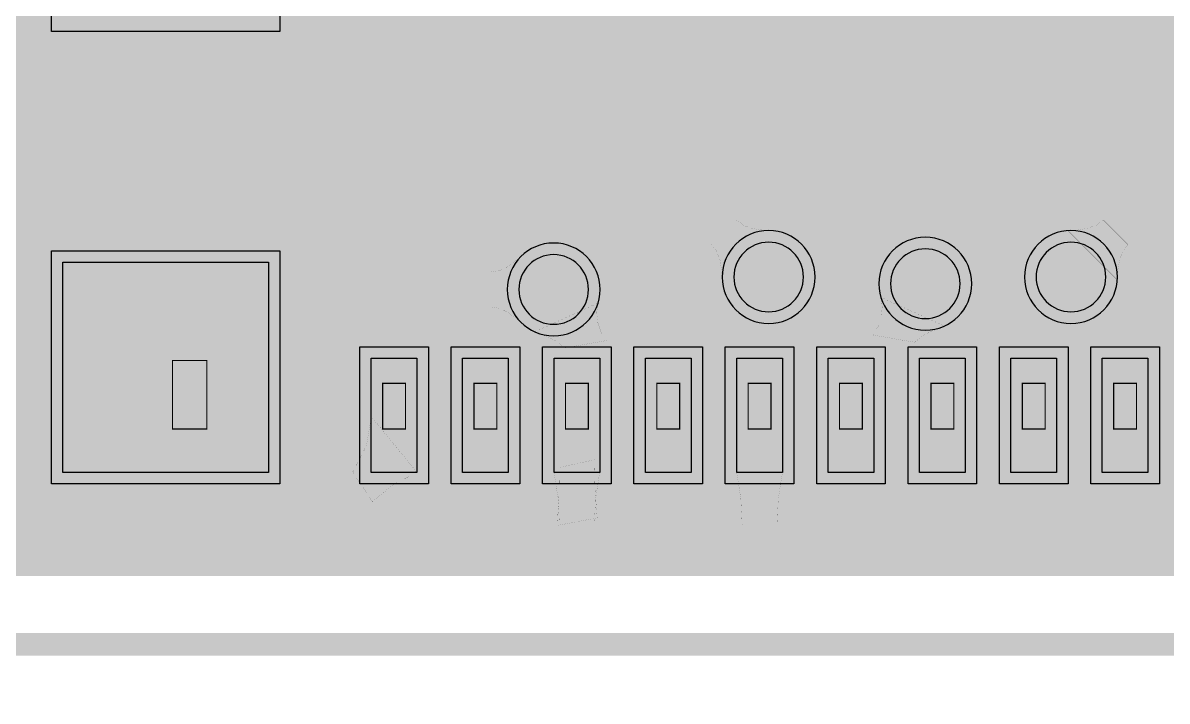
# Model space of a CAD drawing. Header units: millimetres. Extents: x -28.2 to 22.2, y -22.2 to 22.3.
# Drawn here: x 7.3 to 12.31, y -13.15 to -10.18 of the extents above; entities that cross this region are included whole.
import ezdxf

# ---------------------------------------------------------------- set-up
doc = ezdxf.new("R2010")
doc.units = ezdxf.units.MM
doc.header["$MEASUREMENT"] = 0
for name, color, linetype, true_color in [('Board-Outline-Layer', 7, 'Continuous', 0xff00ff), ('Bottom-Layer', 7, 'Continuous', 0x0000ff), ('Component-Shape-Layer', 7, 'Continuous', 0x00cccc), ('Document-Layer', 7, 'Continuous', 0xffffff), ('GND', 7, 'Continuous', 0x999966), ('Hole-Layer', 7, 'Continuous', 0x222222), ('Multi-Layer', 7, 'Continuous', 0xc0c0c0), ('Pin-Soldering-Layer', 7, 'Continuous', 0xcc9999), ('POWER', 7, 'Continuous', 0x008000), ('Top-Layer', 7, 'Continuous', 0xff0000), ('Top-Paste-Mask-Layer', 7, 'Continuous', 0x808080), ('Top-Silkscreen-Layer', 7, 'Continuous', 0xffcc00), ('Top-Solder-Mask-Layer', 7, 'Continuous', 0x800080)]:
    doc.layers.add(name, color=color, linetype=linetype, true_color=true_color)

msp = doc.modelspace()

# ---------------------------------------------------------------- hatches: boundary and pattern name
at = {"layer": 'Bottom-Layer', "transparency": 33554610}
for points in [[(11.5426, -11.7342), (10.9112, -11.7342), (11.0995, -11.4646), (11.1044, -11.1358), (10.9243, -10.8606), (10.6209, -10.7336), (9.3779, -9.4905), (9.2369, -9.3963), (9.0707, -9.3633), (7.4293, -9.3633), (7.5423, -9.2335), (7.6108, -9.0757), (7.6282, -8.9045), (7.5929, -8.7361), (7.7847, -8.5442), (8.9852, -8.5442), (8.9334, -8.8159), (9.0176, -9.0793), (9.2174, -9.2705), (9.4842, -9.3432), (9.7534, -9.2796), (9.9595, -9.0953), (10.2769, -9.0563), (10.5214, -8.8503), (10.6139, -8.5442), (10.6568, -8.5442), (10.742, -8.771), (10.9149, -8.9407), (11.1432, -9.0217), (11.2479, -9.255), (11.445, -9.4177), (11.6939, -9.4761), (11.9985, -9.386), (12.2055, -9.145), (12.2055, -10.3609), (11.8328, -10.7336), (11.5297, -10.8608), (11.3498, -11.1359), (11.3546, -11.4646)], [(5.2362, -11.1182), (5.5078, -11.0153), (5.6918, -10.7904), (5.7387, -10.5038), (5.6361, -10.232), (8.8908, -10.232), (10.0067, -11.3478), (10.0735, -11.5628), (10.2193, -11.7342), (4.6201, -11.7342)]]:
    msp.add_hatch(color=256, dxfattribs=at).paths.add_polyline_path(points)
at = {"layer": 'Bottom-Layer'}
for points in [[(10.3158, -11.1504), (10.4235, -11.0427), (10.4568, -11.0666), (10.4945, -11.0799), (10.5353, -11.0863), (10.578, -11.0894), (10.3625, -11.3049), (10.3594, -11.2622), (10.353, -11.2214), (10.3397, -11.1837)], [(12.0303, -11.0427), (12.138, -11.1504), (12.114, -11.1837), (12.1007, -11.2214), (12.0944, -11.2622), (12.0913, -11.3049), (11.8758, -11.0894), (11.9185, -11.0863), (11.9593, -11.0799), (11.997, -11.0666)], [(9.3475, -11.423), (9.3475, -11.2706), (9.388, -11.264), (9.424, -11.2468), (9.4574, -11.2224), (9.4898, -11.1944), (9.4898, -11.4992), (9.4574, -11.4712), (9.424, -11.4468), (9.388, -11.4295)], [(9.8551, -11.5705), (9.6719, -11.6028), (9.6414, -11.5775), (9.6112, -11.5609), (9.5413, -11.5323), (9.8186, -11.4058), (9.8129, -11.4472), (9.8176, -11.493), (9.832, -11.5363)], [(11.2044, -11.5777), (11.0204, -11.5461), (11.0435, -11.512), (11.0579, -11.4685), (11.0626, -11.4227), (11.0569, -11.3814), (11.3347, -11.5068), (11.265, -11.5357), (11.2348, -11.5523)]]:
    msp.add_hatch(color=256, dxfattribs=at).paths.add_polyline_path(points)
at = {"layer": 'GND', "transparency": 33554610}
for points in [[(-16.5734, 13.9168), (-0.626, 13.9168), (-0.626, 7.7393), (-0.5757, 7.5564), (-0.4391, 7.4248), (0.9802, 6.6519), (1.0631, 6.6193), (1.1515, 6.6083), (4.8313, 6.6083), (4.9653, 6.3263), (5.2292, 6.1595), (5.5414, 6.1595), (5.8053, 6.3263), (5.9393, 6.6083), (6.8503, 6.6083), (6.9873, 6.6355), (7.1035, 6.7132), (8.0772, 7.6868), (10.0739, 7.6868), (10.0939, 7.6874), (10.1139, 7.689), (10.3088, 7.4287), (10.6152, 7.3201), (10.9305, 7.3996), (11.1488, 7.6406), (11.1969, 7.9622), (11.0586, 8.2565), (11.1473, 8.4937), (11.1227, 8.7457), (10.9898, 8.9613), (10.7757, 9.0966), (10.7757, 10.2209), (11.0024, 10.227), (11.2081, 10.3222), (11.4777, 10.2522), (11.7478, 10.3204), (11.9518, 10.5099), (12.0396, 10.7742), (12.315, 10.6848), (12.5984, 10.7445), (12.8142, 10.9375), (12.9052, 11.2123), (12.8471, 11.496), (12.6554, 11.713), (12.381, 11.8055), (12.097, 11.749), (11.879, 11.5585), (11.7849, 11.2846), (11.5752, 11.3667), (11.3501, 11.3597), (11.1458, 11.2648), (10.9661, 11.3273), (10.7757, 11.3261), (10.7757, 13.9168), (16.5743, 13.9168), (17.7904, 12.3243), (18.8539, 10.6263), (19.7559, 8.8371), (20.4885, 6.9722), (21.0455, 5.0475), (21.4221, 3.0795), (21.6151, 1.0852), (21.6228, -0.9185), (21.4452, -2.9142), (21.1963, -2.8687), (20.9526, -2.9371), (20.7638, -3.1055), (20.6681, -3.3399), (20.6851, -3.5924), (20.8113, -3.8118), (21.021, -3.9534), (21.2716, -3.9886), (20.8472, -5.8125), (20.2667, -7.5929), (19.5344, -9.3165), (18.6559, -10.9703), (17.6377, -12.5419), (-17.6368, -12.5419), (-18.7366, -10.8303), (-19.6709, -9.0229), (-20.4312, -7.1358), (-21.011, -5.1856), (-21.4051, -3.1896), (-21.6101, -1.1654), (-21.624, 0.869), (-21.4468, 2.8958), (-21.0801, 4.8971), (-20.5271, 6.855), (-19.7927, 8.7524), (-18.8833, 10.5724), (-17.8071, 12.2989)], [(11.3286, -11.332), (11.4278, -11.6129), (11.6568, -11.8034), (11.951, -11.85), (12.2276, -11.7395), (12.4087, -11.503), (12.6216, -11.7114), (12.911, -11.7816), (13.1957, -11.6938), (13.3953, -11.4728), (13.4538, -11.1807), (13.3545, -10.8998), (13.1256, -10.7093), (12.8314, -10.6627), (12.5547, -10.7732), (12.3736, -11.0097), (12.1608, -10.8013), (11.8713, -10.7311), (11.5867, -10.8189), (11.387, -11.0399)], [(10.0039, -11.2922), (10.0791, -11.5728), (10.2846, -11.7783), (10.5653, -11.8535), (10.8459, -11.7783), (11.0514, -11.5728), (11.1266, -11.2922), (11.0514, -11.0115), (10.8459, -10.806), (10.5653, -10.7308), (10.2846, -10.806), (10.0791, -11.0115)]]:
    msp.add_hatch(color=256, dxfattribs=at).paths.add_polyline_path(points)
at = {"layer": 'Pin-Soldering-Layer'}
for points in [[(7.9556, -11.6577), (8.1056, -11.6577), (8.1056, -11.9577), (7.9556, -11.9577)], [(7.9556, -11.6577), (8.1056, -11.6577), (8.1056, -11.9577), (7.9556, -11.9577)], [(8.8756, -11.7577), (8.9756, -11.7577), (8.9756, -11.9577), (8.8756, -11.9577)], [(8.8756, -11.7577), (8.9756, -11.7577), (8.9756, -11.9577), (8.8756, -11.9577)], [(9.2756, -11.7577), (9.3756, -11.7577), (9.3756, -11.9577), (9.2756, -11.9577)], [(9.2756, -11.7577), (9.3756, -11.7577), (9.3756, -11.9577), (9.2756, -11.9577)], [(9.6757, -11.7577), (9.7757, -11.7577), (9.7757, -11.9577), (9.6757, -11.9577)], [(9.6757, -11.7577), (9.7757, -11.7577), (9.7757, -11.9577), (9.6757, -11.9577)], [(10.0757, -11.7577), (10.1757, -11.7577), (10.1757, -11.9577), (10.0757, -11.9577)], [(10.0757, -11.7577), (10.1757, -11.7577), (10.1757, -11.9577), (10.0757, -11.9577)], [(10.4755, -11.7577), (10.5755, -11.7577), (10.5755, -11.9577), (10.4755, -11.9577)], [(10.4755, -11.7577), (10.5755, -11.7577), (10.5755, -11.9577), (10.4755, -11.9577)], [(10.8756, -11.7577), (10.9756, -11.7577), (10.9756, -11.9577), (10.8756, -11.9577)], [(10.8756, -11.7577), (10.9756, -11.7577), (10.9756, -11.9577), (10.8756, -11.9577)], [(11.2756, -11.7577), (11.3756, -11.7577), (11.3756, -11.9577), (11.2756, -11.9577)], [(11.2756, -11.7577), (11.3756, -11.7577), (11.3756, -11.9577), (11.2756, -11.9577)], [(11.6757, -11.7577), (11.7757, -11.7577), (11.7757, -11.9577), (11.6757, -11.9577)], [(11.6757, -11.7577), (11.7757, -11.7577), (11.7757, -11.9577), (11.6757, -11.9577)], [(12.0757, -11.7577), (12.1757, -11.7577), (12.1757, -11.9577), (12.0757, -11.9577)], [(12.0757, -11.7577), (12.1757, -11.7577), (12.1757, -11.9577), (12.0757, -11.9577)]]:
    msp.add_hatch(color=256, dxfattribs=at).paths.add_polyline_path(points)
at = {"layer": 'POWER', "transparency": 33554610}
for points in [[(-16.5734, 13.9168), (-9.778, 13.9168), (-10.479, 13.2158), (-10.6392, 12.976), (-10.6955, 12.6931), (-10.6955, 12.0454), (-10.5965, 11.6759), (-10.3259, 11.4053), (-9.9564, 11.3063), (-9.5868, 11.4053), (-9.3163, 11.6759), (-9.2172, 12.0454), (-9.2172, 12.387), (-8.752, 12.8522), (-0.626, 12.8522), (-0.626, 8.3482), (-0.9013, 8.0729), (-7.3656, 8.0729), (-7.5026, 8.0456), (-7.6188, 7.968), (-8.203, 7.3838), (-8.2806, 7.2676), (-8.3079, 7.1305), (-8.3079, 4.0008), (-9.2072, 3.1015), (-9.3124, 2.9441), (-9.3493, 2.7584), (-9.3493, -1.2417), (-13.3744, -5.2669), (-13.4796, -5.4243), (-13.5165, -5.6099), (-13.5165, -7.2809), (-13.8013, -7.3453), (-14.0152, -7.544), (-14.1004, -7.8232), (-14.0339, -8.1075), (-13.8336, -8.3199), (-13.5537, -8.403), (-13.3454, -8.6627), (-13.0267, -8.7587), (-12.7096, -8.6574), (-12.5057, -8.3942), (-12.2965, -8.6244), (-11.9969, -8.7079), (-11.6988, -8.6191), (-11.4938, -8.3852), (-11.2661, -8.562), (-10.9807, -8.6024), (-10.7129, -8.4959), (-10.5332, -8.2704), (-10.4891, -7.9856), (-10.5922, -7.7164), (-10.8153, -7.5339), (-11.0995, -7.4861), (-11.37, -7.5857), (-11.5554, -7.8064), (-11.7902, -7.6267), (-12.0838, -7.5913), (-12.3546, -7.71), (-12.5276, -7.9498), (-12.5366, -7.9323), (-12.5462, -7.915), (-12.5462, -6.3453), (-12.3073, -6.3025), (-12.1088, -6.1628), (-11.9878, -5.9524), (-11.7791, -6.1428), (-11.5041, -6.2074), (-11.2324, -6.13), (-11.0329, -5.93), (-10.8304, -6.1391), (-10.5503, -6.2187), (-10.2681, -6.1473), (-10.0596, -5.9441), (-9.9809, -5.6638), (-10.0531, -5.3818), (-10.257, -5.1739), (-10.5375, -5.0961), (-10.8193, -5.1692), (-11.0265, -5.3737), (-11.2575, -5.1486), (-11.5742, -5.0878), (-11.8721, -5.2113), (-12.0529, -5.4783), (-12.0865, -5.4319), (-12.1247, -5.3893), (-8.5211, -1.7857), (-8.429, -1.6573), (-8.3832, -1.506), (-7.4428, -2.4463), (-7.2442, -2.579), (-7.01, -2.6256), (-6.5369, -2.6256), (-6.5815, -2.8559), (-6.5282, -3.0843), (-6.3863, -3.271), (-6.1804, -3.3833), (-5.9466, -3.4018), (-5.7257, -3.3231), (-5.494, -3.4605), (-5.2251, -3.4742), (-4.9807, -3.361), (-4.8171, -3.1471), (-4.7721, -2.8816), (-4.8558, -2.6256), (3.1755, -2.6256), (3.4097, -2.579), (3.6083, -2.4463), (4.194, -1.8607), (4.2206, -1.8607), (4.3561, -1.8341), (4.4714, -1.7582), (5.1383, -1.1041), (5.2177, -0.987), (5.2456, -0.8484), (5.2456, -0.809), (5.4117, -0.6429), (5.5444, -0.4443), (5.591, -0.2101), (5.591, 1.8114), (6.8149, 3.0353), (6.8698, 2.7563), (7.0543, 2.54), (7.3211, 2.4419), (7.1557, 2.188), (7.1463, 1.8851), (7.2958, 1.6214), (7.5606, 1.4739), (7.8634, 1.4856), (8.1161, 1.6529), (8.2449, 1.9273), (8.2123, 2.2286), (8.0279, 2.469), (7.7453, 2.5786), (7.9016, 2.8056), (7.9309, 3.0796), (7.8264, 3.3346), (8.0588, 3.4901), (8.1873, 3.7384), (8.1801, 4.018), (8.039, 4.2593), (9.4757, 5.6961), (9.6084, 5.8947), (9.655, 6.1289), (9.655, 8.2808), (9.6572, 8.3776), (9.6636, 8.4743), (10.6708, 9.4816), (10.7078, 9.5249), (10.7374, 9.5736), (12.5959, 9.5736), (12.873, 9.4974), (13.1515, 9.5684), (13.3583, 9.7678), (13.3583, 8.195), (13.0913, 8.2282), (12.8395, 8.1332), (12.6608, 7.932), (12.5963, 7.6708), (12.6608, 7.4095), (12.8395, 7.2083), (13.0913, 7.1134), (13.3583, 7.1465), (13.3583, 5.3565), (12.7941, 4.9222), (12.1364, 4.6491), (11.4305, 4.556), (10.5454, 4.556), (10.3597, 4.519), (10.2023, 4.4139), (10.148, 4.3595), (9.9038, 4.2229), (9.7559, 3.9854), (9.7411, 3.706), (9.8629, 3.4542), (10.0911, 3.2924), (10.3691, 3.2609), (10.6278, 3.3675), (10.8029, 3.5857), (13.3583, 3.5857), (13.3583, 2.7699), (12.762, 2.1736), (12.6018, 1.9338), (12.5455, 1.6509), (12.5455, 0.0152), (8.3761, 0.0152), (8.1994, 0.1919), (7.1672, 1.2241), (6.9569, 1.5208), (6.6307, 1.6814), (6.2673, 1.667), (5.9548, 1.481), (5.9294, 1.4556), (5.7381, 1.124), (5.7382, 0.7412), (5.9298, 0.4098), (6.2615, 0.2188), (6.8858, -0.4055), (6.7995, -0.5144), (6.7051, -0.6163), (5.7965, -1.5249), (5.544, -1.6697), (5.3979, -1.9214), (5.3975, -2.2125), (5.5429, -2.4646), (5.795, -2.61), (6.0861, -2.6096), (6.3378, -2.4635), (6.4826, -2.211), (7.4463, -1.2473), (7.5183, -1.1785), (7.5934, -1.1132), (7.6185, -1.1382), (7.8377, -1.2847), (8.0962, -1.3361), (12.7614, -1.3361), (12.7614, -3.159), (12.7861, -3.4379), (12.9216, -3.6828), (12.9216, -4.9506), (12.0614, -5.8109), (11.9511, -5.5451), (11.7236, -5.369), (11.4388, -5.3286), (11.3989, -5.3315), (11.3634, -5.333), (11.5986, -5.1407), (11.6993, -4.854), (11.6358, -4.5569), (11.4267, -4.3364), (11.1334, -4.2571), (10.8418, -4.3422), (10.6372, -4.5669), (10.5797, -4.8652), (10.686, -5.1499), (10.9251, -5.3374), (7.5355, -5.3374), (7.4594, -5.0578), (7.2541, -4.8534), (6.9741, -4.7786), (6.6942, -4.8534), (6.4888, -5.0578), (6.4128, -5.3374), (2.516, -5.3374), (2.4399, -5.0578), (2.2346, -4.8534), (1.9547, -4.7786), (1.6747, -4.8534), (1.4694, -5.0578), (1.3933, -5.3374), (0.811, -5.3374), (0.7274, -5.0451), (0.5037, -4.8393), (0.2055, -4.7803), (-0.0798, -4.8854), (-0.3364, -4.7833), (-0.6106, -4.816), (-0.8361, -4.9755), (-1.1197, -4.9286), (-1.3894, -5.0283), (-1.5743, -5.2484), (-1.626, -5.5312), (-1.5309, -5.8025), (-1.314, -5.9912), (-2.3846, -7.0618), (-2.5035, -7.2398), (-2.5453, -7.4497), (-2.5453, -8.1353), (-2.5511, -8.2802), (-2.5541, -8.32), (-2.5034, -8.6278), (-2.2963, -8.861), (-1.9967, -8.9477), (-1.697, -8.861), (-1.4899, -8.6278), (-1.4392, -8.32), (-1.4422, -8.2802), (-1.448, -8.1353), (-1.448, -7.8926), (-1.3315, -8.0918), (-1.1447, -8.2273), (-0.9191, -8.2761), (-0.7297, -8.5047), (-0.4502, -8.6047), (-0.1587, -8.5482), (0.0631, -8.3509), (0.1533, -8.0681), (0.0867, -7.7788), (-0.1182, -7.564), (-0.404, -7.4837), (-0.6149, -7.2408), (-0.9246, -7.1535), (-0.2057, -6.4347), (5.7769, -6.4347), (5.5403, -6.5621), (5.39, -6.785), (5.3606, -7.0522), (5.4588, -7.3024), (5.662, -7.4783), (5.9237, -7.5395), (6.1004, -7.786), (6.3795, -7.9046), (6.6795, -7.8608), (6.913, -7.6673), (7.0118, -7.3806), (6.947, -7.0843), (6.7376, -6.865), (6.4447, -6.7866), (6.2945, -6.5627), (6.0572, -6.4347), (7.3329, -6.4347), (7.4089, -6.7142), (7.6143, -6.9187), (7.8942, -6.9935), (8.1741, -6.9187), (8.3795, -6.7142), (8.4555, -6.4347), (8.7304, -6.4347), (8.6025, -6.5995), (8.5437, -6.7997), (8.2563, -6.9626), (8.1103, -7.259), (8.1563, -7.5862), (8.3784, -7.8308), (8.6995, -7.9081), (9.0086, -7.7914), (9.0086, -8.4995), (8.9332, -8.8118), (9.0414, -9.1143), (9.2977, -9.3079), (9.6182, -9.3293), (9.6182, -10.0884), (7.6676, -12.039), (-11.8355, -12.039), (-13.4634, -10.4111), (-13.5799, -10.1212), (-13.8333, -9.9385), (-14.1451, -9.9194), (-14.4189, -10.0698), (-14.5694, -10.3436), (-14.5503, -10.6554), (-14.3675, -10.9088), (-14.0777, -11.0253), (-12.561, -12.5419), (-17.6368, -12.5419), (-18.7366, -10.8303), (-19.6709, -9.0229), (-20.4312, -7.1358), (-21.011, -5.1856), (-21.4051, -3.1896), (-21.6101, -1.1654), (-21.624, 0.869), (-21.4468, 2.8958), (-21.0801, 4.8971), (-20.5271, 6.855), (-19.7927, 8.7524), (-18.8833, 10.5724), (-17.8071, 12.2989)], [(14.6201, 11.9458), (12.6491, 13.9168), (16.5743, 13.9168), (17.7904, 12.3243), (18.8539, 10.6263), (19.7559, 8.8371), (20.4885, 6.9722), (21.0455, 5.0475), (21.4221, 3.0795), (21.6151, 1.0852), (21.6228, -0.9185), (21.4452, -2.9142), (21.1963, -2.8687), (20.9526, -2.9371), (20.7638, -3.1055), (20.6681, -3.3399), (20.6851, -3.5924), (20.8113, -3.8118), (21.021, -3.9534), (21.2716, -3.9886), (20.8472, -5.8125), (20.2667, -7.5929), (19.5344, -9.3165), (18.6559, -10.9703), (17.6377, -12.5419), (8.3931, -12.5419), (10.3597, -10.5754), (10.4538, -10.4345), (10.4869, -10.2683), (10.4869, -8.8973), (10.5393, -8.8213), (10.5786, -8.7377), (10.6785, -8.6378), (10.8548, -8.8973), (11.1429, -9.0217), (11.2798, -9.2938), (11.5387, -9.4542), (11.8434, -9.4559), (12.104, -9.2981), (12.2438, -9.0275), (12.2217, -8.7237), (12.0442, -8.4761), (11.7635, -8.3578), (11.6328, -8.0926), (11.3856, -7.9307), (13.292, -6.0242), (13.4319, -6.2948), (13.6926, -6.4525), (13.9972, -6.4508), (14.2561, -6.2903), (14.393, -6.0181), (14.3676, -5.7146), (14.1874, -5.469), (13.9054, -5.3537), (13.9333, -5.2597), (13.9427, -5.1621), (13.9427, -3.6835), (14.0688, -3.475), (14.1127, -3.2354), (14.1127, -0.9602), (14.1749, -0.7051), (14.1439, -0.4444), (14.0238, -0.2109), (14.0238, 1.3448), (14.6201, 1.9411), (14.7804, 2.1809), (14.8366, 2.4638), (14.8366, 10.2913), (15.5691, 10.2913), (15.9386, 10.3903), (16.2092, 10.6609), (16.3082, 11.0304), (16.2092, 11.4), (15.9386, 11.6705), (15.5691, 11.7696), (14.7504, 11.7696), (14.6918, 11.8625)], [(11.3286, -11.332), (11.4278, -11.6129), (11.6568, -11.8034), (11.951, -11.85), (12.2276, -11.7395), (12.4087, -11.503), (12.6216, -11.7114), (12.911, -11.7816), (13.1957, -11.6938), (13.3953, -11.4728), (13.4538, -11.1807), (13.3545, -10.8998), (13.1256, -10.7093), (12.8314, -10.6627), (12.5547, -10.7732), (12.3736, -11.0097), (12.1608, -10.8013), (11.8713, -10.7311), (11.5867, -10.8189), (11.387, -11.0399)], [(10.0039, -11.2922), (10.0791, -11.5728), (10.2846, -11.7783), (10.5653, -11.8535), (10.8459, -11.7783), (11.0514, -11.5728), (11.1266, -11.2922), (11.0514, -11.0115), (10.8459, -10.806), (10.5653, -10.7308), (10.2846, -10.806), (10.0791, -11.0115)]]:
    msp.add_hatch(color=256, dxfattribs=at).paths.add_polyline_path(points)
at = {"layer": 'Top-Layer', "transparency": 33554610}
msp.add_hatch(color=256, dxfattribs=at).paths.add_polyline_path([(17.9358, -7.2525), (20.391, -7.2525), (19.6372, -9.0978), (18.7168, -10.866), (17.6377, -12.5419), (9.0702, -12.5419), (9.0833, -12.5288), (9.1058, -12.5093), (9.1308, -12.4931), (9.1778, -12.5027), (9.2256, -12.5059), (9.4256, -12.5059), (9.4762, -12.5023), (9.5257, -12.4916), (9.5752, -12.5023), (9.6257, -12.5059), (9.8257, -12.5059), (9.8762, -12.5023), (9.9257, -12.4916), (9.9752, -12.5023), (10.0257, -12.5059), (10.2257, -12.5059), (10.2762, -12.5023), (10.3256, -12.4917), (10.3751, -12.5023), (10.4255, -12.5059), (10.6255, -12.5059), (10.676, -12.5023), (10.7256, -12.4916), (10.7751, -12.5023), (10.8256, -12.5059), (11.0256, -12.5059), (11.0761, -12.5023), (11.1256, -12.4916), (11.1751, -12.5023), (11.2256, -12.5059), (11.4256, -12.5059), (11.4762, -12.5023), (11.5257, -12.4916), (11.5752, -12.5023), (11.6257, -12.5059), (11.8257, -12.5059), (11.8762, -12.5023), (11.9257, -12.4916), (11.9752, -12.5023), (12.0257, -12.5059), (12.2257, -12.5059), (12.2762, -12.5023), (12.3256, -12.4917), (12.3751, -12.5023), (12.4255, -12.5059), (12.6255, -12.5059), (12.676, -12.5023), (12.7256, -12.4916), (12.7751, -12.5023), (12.8256, -12.5059), (13.0256, -12.5059), (13.0761, -12.5023), (13.1256, -12.4916), (13.1751, -12.5023), (13.2256, -12.5059), (13.4256, -12.5059), (13.545, -12.4854), (13.6507, -12.4264), (13.7563, -12.4854), (13.8756, -12.5058), (14.7756, -12.5058), (14.9547, -12.4579), (15.0858, -12.3268), (15.1338, -12.1477), (15.1338, -11.2277), (15.0858, -11.0486), (14.9547, -10.9175), (14.7756, -10.8696), (13.8756, -10.8696), (13.8042, -10.8768), (13.7356, -10.8981), (13.6934, -10.8105), (13.6328, -10.7346), (13.004, -10.1058), (13.0256, -10.1058), (13.0761, -10.1023), (13.1256, -10.0916), (13.1751, -10.1023), (13.2256, -10.1058), (13.4256, -10.1058), (13.472, -10.1028), (13.5175, -10.0939), (13.5175, -10.1678), (13.5655, -10.3468), (13.6966, -10.4779), (13.8756, -10.5259), (14.7756, -10.5259), (14.9547, -10.4779), (15.0858, -10.3468), (15.1338, -10.1678), (15.1338, -9.2478), (15.0858, -9.0687), (14.9547, -8.9376), (14.7756, -8.8896), (14.2541, -8.8896), (14.3272, -8.7513), (14.3524, -8.5969), (14.3524, -6.1448), (14.4007, -5.8587), (14.2998, -5.5868), (14.0766, -5.4015), (13.7907, -5.3524), (13.5185, -5.4526), (13.3326, -5.6752), (13.2827, -5.961), (13.3821, -6.2335), (13.3821, -7.8634), (13.1203, -7.9154), (12.9121, -8.0825), (12.8046, -8.3268), (12.6005, -8.531), (12.5695, -8.5652), (12.5422, -8.6023), (12.499, -8.5036), (12.4329, -8.4186), (10.0143, -6), (10.7616, -5.2527), (10.7835, -5.2527), (11.0708, -5.3756), (11.3794, -5.3257), (11.6134, -5.1186), (11.7004, -4.8184), (11.6134, -4.5182), (11.3794, -4.3111), (11.0708, -4.2612), (10.7835, -4.3841), (10.5816, -4.3841), (10.4154, -4.4171), (10.2745, -4.5113), (9.2198, -5.566), (7.7153, -5.566), (7.5541, -5.597), (7.4158, -5.6857), (7.5025, -5.5285), (7.535, -5.352), (7.7218, -5.2231), (7.7936, -5.0079), (7.7936, -3.7503), (7.892, -3.7993), (8.0005, -3.8161), (9.5005, -3.8161), (9.6796, -3.7682), (9.8107, -3.6371), (9.8587, -3.458), (9.8587, -3.1185), (10.0112, -3.1109), (10.1561, -3.0623), (10.368, -3.2249), (10.6311, -3.2711), (10.8857, -3.1905), (11.0743, -3.0013), (11.2881, -3.1761), (11.5593, -3.2279), (11.8224, -3.144), (12.0137, -2.9448), (12.0869, -2.6786), (12.0242, -2.4096), (11.8409, -2.2031), (11.5813, -2.109), (11.56, -2.0877), (11.56, 0.4853), (12.9586, 1.8839), (18.7782, 1.8839), (18.9444, 1.9169), (19.0853, 2.0111), (19.7168, 2.6425), (19.7424, 2.6441), (19.8145, 2.641), (19.8993, 2.6328), (20.2962, 2.6264), (20.6703, 2.7587), (20.9749, 3.0132), (20.9861, 2.9343), (20.9969, 2.8554), (21.065, 2.3006), (21.1183, 1.7441), (21.1853, 0.4566), (21.1739, -0.8325), (21.1068, -1.8781), (20.9882, -2.9192), (20.7837, -3.079), (20.673, -3.3138), (20.6797, -3.5732), (20.8024, -3.8019), (21.0148, -3.951), (21.2716, -3.9886), (21.0568, -5.0001), (20.794, -6.0001), (20.794, -4.5443), (20.746, -4.3652), (20.6149, -4.2341), (20.4358, -4.1862), (17.9358, -4.1862), (17.7568, -4.2341), (17.6257, -4.3652), (17.5777, -4.5443), (17.5777, -6.8943), (17.6257, -7.0734), (17.7568, -7.2045)])
at = {"layer": 'Top-Layer'}
for points in [[(7.4756, -12.1477), (7.4756, -11.2277), (8.3756, -11.2277), (8.3756, -12.1477)], [(8.8256, -12.1478), (8.8256, -11.6478), (9.0256, -11.6478), (9.0256, -12.1478)], [(9.2256, -12.1478), (9.2256, -11.6478), (9.4256, -11.6478), (9.4256, -12.1478)], [(9.6257, -12.1478), (9.6257, -11.6478), (9.8257, -11.6478), (9.8257, -12.1478)], [(10.0257, -12.1478), (10.0257, -11.6478), (10.2257, -11.6478), (10.2257, -12.1478)], [(10.4255, -12.1478), (10.4255, -11.6478), (10.6255, -11.6478), (10.6255, -12.1478)], [(10.8256, -12.1478), (10.8256, -11.6478), (11.0256, -11.6478), (11.0256, -12.1478)], [(11.2256, -12.1478), (11.2256, -11.6478), (11.4256, -11.6478), (11.4256, -12.1478)], [(11.6257, -12.1478), (11.6257, -11.6478), (11.8257, -11.6478), (11.8257, -12.1478)], [(12.0257, -12.1478), (12.0257, -11.6478), (12.2257, -11.6478), (12.2257, -12.1478)], [(8.8301, -12.2756), (8.7448, -12.1454), (8.8048, -12.0307), (8.8256, -11.9029), (9.0256, -12.1478), (8.9212, -12.2015)], [(9.6495, -12.1259), (9.8019, -12.0924), (9.8051, -12.2195), (9.8146, -12.3464), (9.6397, -12.3799), (9.647, -12.253)], [(9.8019, -12.3764), (9.6495, -12.3764), (9.6435, -12.2614), (9.6257, -12.1478), (9.8257, -12.1478), (9.8079, -12.2614)], [(10.6017, -12.3764), (10.4493, -12.3764), (10.4434, -12.2614), (10.4255, -12.1478), (10.6255, -12.1478), (10.6077, -12.2614)]]:
    msp.add_hatch(color=256, dxfattribs=at).paths.add_polyline_path(points)
at = {"layer": 'Top-Paste-Mask-Layer'}
for points in [[(7.4756, -12.1477), (7.4756, -11.2277), (8.3756, -11.2277), (8.3756, -12.1477)], [(8.8256, -12.1478), (8.8256, -11.6478), (9.0256, -11.6478), (9.0256, -12.1478)], [(9.2256, -12.1478), (9.2256, -11.6478), (9.4256, -11.6478), (9.4256, -12.1478)], [(9.6257, -12.1478), (9.6257, -11.6478), (9.8257, -11.6478), (9.8257, -12.1478)], [(10.0257, -12.1478), (10.0257, -11.6478), (10.2257, -11.6478), (10.2257, -12.1478)], [(10.4255, -12.1478), (10.4255, -11.6478), (10.6255, -11.6478), (10.6255, -12.1478)], [(10.8256, -12.1478), (10.8256, -11.6478), (11.0256, -11.6478), (11.0256, -12.1478)], [(11.2256, -12.1478), (11.2256, -11.6478), (11.4256, -11.6478), (11.4256, -12.1478)], [(11.6257, -12.1478), (11.6257, -11.6478), (11.8257, -11.6478), (11.8257, -12.1478)], [(12.0257, -12.1478), (12.0257, -11.6478), (12.2257, -11.6478), (12.2257, -12.1478)]]:
    msp.add_hatch(color=256, dxfattribs=at).paths.add_polyline_path(points)
at = {"layer": 'Top-Solder-Mask-Layer'}
for points in [[(7.4256, -10.2178), (7.4256, -9.1978), (8.4256, -9.1978), (8.4256, -10.2178)], [(7.4256, -12.1977), (7.4256, -11.1777), (8.4256, -11.1777), (8.4256, -12.1977)], [(8.7756, -12.1978), (8.7756, -11.5977), (9.0756, -11.5977), (9.0756, -12.1978)], [(9.1756, -12.1978), (9.1756, -11.5977), (9.4756, -11.5977), (9.4756, -12.1978)], [(9.5757, -12.1978), (9.5757, -11.5977), (9.8757, -11.5977), (9.8757, -12.1978)], [(9.9757, -12.1978), (9.9757, -11.5977), (10.2757, -11.5977), (10.2757, -12.1978)], [(10.3755, -12.1978), (10.3755, -11.5977), (10.6755, -11.5977), (10.6755, -12.1978)], [(10.7756, -12.1978), (10.7756, -11.5977), (11.0756, -11.5977), (11.0756, -12.1978)], [(11.1756, -12.1978), (11.1756, -11.5977), (11.4756, -11.5977), (11.4756, -12.1978)], [(11.5757, -12.1978), (11.5757, -11.5977), (11.8757, -11.5977), (11.8757, -12.1978)], [(11.9757, -12.1978), (11.9757, -11.5977), (12.2757, -11.5977), (12.2757, -12.1978)]]:
    msp.add_hatch(color=256, dxfattribs=at).paths.add_polyline_path(points)

# ---------------------------------------------------------------- linework, layer by layer
at = {"layer": 'Board-Outline-Layer', "const_width": 0.1}
msp.add_lwpolyline([(-17.8207, -12.9001), (17.8215, -12.9001)], dxfattribs=at)
at = {"layer": 'Bottom-Layer', "const_width": 0.00508}
msp.add_lwpolyline([(-22.1992, -0.0001, 1), (22.2001, -0.0001), (22.2001, -0.0001, 1), (-22.1992, -0.0001)], format="xyb", dxfattribs=at)
at = {"layer": 'Bottom-Layer'}
for points, const_width in [([(12.2055, -9.145), (12.2055, -10.3609), (11.8328, -10.7336), (11.5297, -10.8608), (11.3498, -11.1359), (11.3546, -11.4646), (11.5426, -11.7342), (10.9112, -11.7342), (11.0995, -11.4646), (11.1044, -11.1358), (10.9243, -10.8606), (10.6209, -10.7336), (9.3779, -9.4905)], 0.0508), ([(9.0707, -9.7976), (10.5653, -11.2922)], 0.1524), ([(11.8885, -11.2922), (12.6398, -10.5408)], 0.1524), ([(11.2511, -11.3216), (11.2511, -11.4232)], 0.1524), ([(6.755, -11.3468), (9.6242, -11.3468)], 0.1524), ([(9.6242, -11.4473), (9.6242, -11.3468)], 0.1524), ([(11.2511, -11.4232), (10.8955, -11.7788)], 0.1524), ([(9.9557, -11.7788), (9.6242, -11.4473)], 0.1524), ([(10.8955, -11.7788), (9.9557, -11.7788)], 0.1524), ([(-1.7958, -12.2194), (12.9187, -12.2194)], 0.254), ([(17.5746, -12.5242), (-11.0922, -12.5242)], 0.1524)]:
    msp.add_lwpolyline(points, dxfattribs=dict(at, const_width=const_width))
for points, const_width in [([(5.2362, -11.1182), (5.5078, -11.0153), (5.6918, -10.7904), (5.7387, -10.5038), (5.6361, -10.232), (8.8908, -10.232), (10.0067, -11.3478), (10.0735, -11.5628), (10.2193, -11.7342), (4.6201, -11.7342)], 0.0508), ([(10.3158, -11.1504), (10.4235, -11.0427), (10.4568, -11.0666), (10.4945, -11.0799), (10.5353, -11.0863), (10.578, -11.0894), (10.3625, -11.3049), (10.3594, -11.2622), (10.353, -11.2214), (10.3397, -11.1837)], 0.000254), ([(12.0303, -11.0427), (12.138, -11.1504), (12.114, -11.1837), (12.1007, -11.2214), (12.0944, -11.2622), (12.0913, -11.3049), (11.8758, -11.0894), (11.9185, -11.0863), (11.9593, -11.0799), (11.997, -11.0666)], 0.000254), ([(9.3475, -11.423), (9.3475, -11.2706), (9.388, -11.264), (9.424, -11.2468), (9.4574, -11.2224), (9.4898, -11.1944), (9.4898, -11.4992), (9.4574, -11.4712), (9.424, -11.4468), (9.388, -11.4295)], 0.000254), ([(9.8551, -11.5705), (9.6719, -11.6028), (9.6414, -11.5775), (9.6112, -11.5609), (9.5413, -11.5323), (9.8186, -11.4058), (9.8129, -11.4472), (9.8176, -11.493), (9.832, -11.5363)], 0.000254), ([(11.2044, -11.5777), (11.0204, -11.5461), (11.0435, -11.512), (11.0579, -11.4685), (11.0626, -11.4227), (11.0569, -11.3814), (11.3347, -11.5068), (11.265, -11.5357), (11.2348, -11.5523)], 0.000254)]:
    msp.add_lwpolyline(points, close=True, dxfattribs=dict(at, const_width=const_width))
at = {"layer": 'Component-Shape-Layer', "const_width": 0.0508}
msp.add_lwpolyline([(7.4756, -11.9577), (7.4756, -9.4377), (14.7756, -9.4377), (14.7756, -11.9577)], close=True, dxfattribs=at)
msp.add_lwpolyline([(7.4756, -11.9577), (7.4756, -9.4377), (14.7756, -9.4377), (14.7756, -11.9577)], close=True, dxfattribs=at)
at = {"layer": 'Document-Layer', "const_width": 0.1}
for points in [[(17.8215, -12.9001, 1.957), (-17.8345, -12.8809)], [(10.4019, -15.9001, 0.517), (11.5326, 15.1)]]:
    msp.add_lwpolyline(points, format="xyb", dxfattribs=at)
at = {"layer": 'GND', "const_width": 0.00508}
msp.add_lwpolyline([(-22.1992, -0.0001, 1), (22.2001, -0.0001), (22.2001, -0.0001, 1), (-22.1992, -0.0001)], format="xyb", dxfattribs=at)
at = {"layer": 'GND', "const_width": 0.0508}
msp.add_lwpolyline([(21.6228, -0.9185), (21.4452, -2.9142), (21.1963, -2.8687), (20.9526, -2.9371), (20.7638, -3.1055), (20.6681, -3.3399), (20.6851, -3.5924), (20.8113, -3.8118), (21.021, -3.9534), (21.2716, -3.9886), (20.8472, -5.8125), (20.2667, -7.5929), (19.5344, -9.3165), (18.6559, -10.9703), (17.6377, -12.5419), (-17.6368, -12.5419)], dxfattribs=at)
for points in [[(11.3286, -11.332), (11.4278, -11.6129), (11.6568, -11.8034), (11.951, -11.85), (12.2276, -11.7395), (12.4087, -11.503), (12.6216, -11.7114), (12.911, -11.7816), (13.1957, -11.6938), (13.3953, -11.4728), (13.4538, -11.1807), (13.3545, -10.8998), (13.1256, -10.7093), (12.8314, -10.6627), (12.5547, -10.7732), (12.3736, -11.0097), (12.1608, -10.8013), (11.8713, -10.7311), (11.5867, -10.8189), (11.387, -11.0399)], [(10.0039, -11.2922), (10.0791, -11.5728), (10.2846, -11.7783), (10.5653, -11.8535), (10.8459, -11.7783), (11.0514, -11.5728), (11.1266, -11.2922), (11.0514, -11.0115), (10.8459, -10.806), (10.5653, -10.7308), (10.2846, -10.806), (10.0791, -11.0115)]]:
    msp.add_lwpolyline(points, close=True, dxfattribs=at)
at = {"layer": 'Hole-Layer'}
for points in [[(10.4129, -11.2922, 1), (10.7177, -11.2922), (10.7177, -11.2922, 1), (10.4129, -11.2922)], [(11.0987, -11.3216, 1), (11.4035, -11.3216), (11.4035, -11.3216, 1), (11.0987, -11.3216)], [(11.7361, -11.2922, 1), (12.0409, -11.2922), (12.0409, -11.2922, 1), (11.7361, -11.2922)], [(9.4718, -11.3468, 1), (9.7766, -11.3468), (9.7766, -11.3468, 1), (9.4718, -11.3468)]]:
    msp.add_lwpolyline(points, format="xyb", dxfattribs=at)
at = {"layer": 'Multi-Layer'}
for points in [[(10.3621, -11.2922, 1), (10.7685, -11.2922), (10.7685, -11.2922, 1), (10.3621, -11.2922)], [(11.0479, -11.3216, 1), (11.4543, -11.3216), (11.4543, -11.3216, 1), (11.0479, -11.3216)], [(11.6853, -11.2922, 1), (12.0917, -11.2922), (12.0917, -11.2922, 1), (11.6853, -11.2922)], [(9.421, -11.3468, 1), (9.8274, -11.3468), (9.8274, -11.3468, 1), (9.421, -11.3468)]]:
    msp.add_lwpolyline(points, format="xyb", dxfattribs=at)
at = {"layer": 'Pin-Soldering-Layer', "const_width": 0.00508}
for points in [[(7.9556, -11.6577), (8.1056, -11.6577), (8.1056, -11.9577), (7.9556, -11.9577)], [(7.9556, -11.6577), (8.1056, -11.6577), (8.1056, -11.9577), (7.9556, -11.9577)], [(8.8756, -11.7577), (8.9756, -11.7577), (8.9756, -11.9577), (8.8756, -11.9577)], [(8.8756, -11.7577), (8.9756, -11.7577), (8.9756, -11.9577), (8.8756, -11.9577)], [(9.2756, -11.7577), (9.3756, -11.7577), (9.3756, -11.9577), (9.2756, -11.9577)], [(9.2756, -11.7577), (9.3756, -11.7577), (9.3756, -11.9577), (9.2756, -11.9577)], [(9.6757, -11.7577), (9.7757, -11.7577), (9.7757, -11.9577), (9.6757, -11.9577)], [(9.6757, -11.7577), (9.7757, -11.7577), (9.7757, -11.9577), (9.6757, -11.9577)], [(10.0757, -11.7577), (10.1757, -11.7577), (10.1757, -11.9577), (10.0757, -11.9577)], [(10.0757, -11.7577), (10.1757, -11.7577), (10.1757, -11.9577), (10.0757, -11.9577)], [(10.4755, -11.7577), (10.5755, -11.7577), (10.5755, -11.9577), (10.4755, -11.9577)], [(10.4755, -11.7577), (10.5755, -11.7577), (10.5755, -11.9577), (10.4755, -11.9577)], [(10.8756, -11.7577), (10.9756, -11.7577), (10.9756, -11.9577), (10.8756, -11.9577)], [(10.8756, -11.7577), (10.9756, -11.7577), (10.9756, -11.9577), (10.8756, -11.9577)], [(11.2756, -11.7577), (11.3756, -11.7577), (11.3756, -11.9577), (11.2756, -11.9577)], [(11.2756, -11.7577), (11.3756, -11.7577), (11.3756, -11.9577), (11.2756, -11.9577)], [(11.6757, -11.7577), (11.7757, -11.7577), (11.7757, -11.9577), (11.6757, -11.9577)], [(11.6757, -11.7577), (11.7757, -11.7577), (11.7757, -11.9577), (11.6757, -11.9577)], [(12.0757, -11.7577), (12.1757, -11.7577), (12.1757, -11.9577), (12.0757, -11.9577)], [(12.0757, -11.7577), (12.1757, -11.7577), (12.1757, -11.9577), (12.0757, -11.9577)]]:
    msp.add_lwpolyline(points, close=True, dxfattribs=at)
at = {"layer": 'POWER', "const_width": 0.00508}
msp.add_lwpolyline([(-22.1992, -0.0001, 1), (22.2001, -0.0001), (22.2001, -0.0001, 1), (-22.1992, -0.0001)], format="xyb", dxfattribs=at)
at = {"layer": 'POWER'}
for points, const_width in [([(17.6377, -12.5419), (8.3931, -12.5419), (10.3597, -10.5754), (10.4538, -10.4345), (10.4869, -10.2683), (10.4869, -8.8973), (10.5393, -8.8213), (10.5786, -8.7377), (10.6785, -8.6378), (10.8548, -8.8973), (11.1429, -9.0217), (11.2798, -9.2938), (11.5387, -9.4542), (11.8434, -9.4559), (12.104, -9.2981), (12.2438, -9.0275), (12.2217, -8.7237), (12.0442, -8.4761), (11.7635, -8.3578), (11.6328, -8.0926), (11.3856, -7.9307), (13.292, -6.0242)], 0.0508), ([(8.6025, -6.5995), (8.5437, -6.7997), (8.2563, -6.9626), (8.1103, -7.259), (8.1563, -7.5862), (8.3784, -7.8308), (8.6995, -7.9081), (9.0086, -7.7914), (9.0086, -8.4995), (8.9332, -8.8118), (9.0414, -9.1143), (9.2977, -9.3079), (9.6182, -9.3293), (9.6182, -10.0884), (7.6676, -12.039), (-11.8355, -12.039)], 0.0508), ([(10.0525, -8.5417), (10.0525, -10.2683)], 0.1524), ([(10.0525, -10.2683), (7.8475, -12.4734)], 0.1524), ([(7.8475, -12.4734), (-12.0154, -12.4734)], 0.1524)]:
    msp.add_lwpolyline(points, dxfattribs=dict(at, const_width=const_width))
at = {"layer": 'POWER', "const_width": 0.0508}
for points in [[(11.3286, -11.332), (11.4278, -11.6129), (11.6568, -11.8034), (11.951, -11.85), (12.2276, -11.7395), (12.4087, -11.503), (12.6216, -11.7114), (12.911, -11.7816), (13.1957, -11.6938), (13.3953, -11.4728), (13.4538, -11.1807), (13.3545, -10.8998), (13.1256, -10.7093), (12.8314, -10.6627), (12.5547, -10.7732), (12.3736, -11.0097), (12.1608, -10.8013), (11.8713, -10.7311), (11.5867, -10.8189), (11.387, -11.0399)], [(10.0039, -11.2922), (10.0791, -11.5728), (10.2846, -11.7783), (10.5653, -11.8535), (10.8459, -11.7783), (11.0514, -11.5728), (11.1266, -11.2922), (11.0514, -11.0115), (10.8459, -10.806), (10.5653, -10.7308), (10.2846, -10.806), (10.0791, -11.0115)]]:
    msp.add_lwpolyline(points, close=True, dxfattribs=at)
at = {"layer": 'Top-Layer', "const_width": 0.00508}
msp.add_lwpolyline([(-22.1992, -0.0001, 1), (22.2001, -0.0001), (22.2001, -0.0001, 1), (-22.1992, -0.0001)], format="xyb", dxfattribs=at)
at = {"layer": 'Top-Layer'}
for points, const_width in [([(7.2233, -10.3964), (12.6803, -10.3964)], 0.1524), ([(6.6827, -11.2962), (7.3285, -10.6504)], 0.1524), ([(7.3285, -10.6504), (9.9969, -10.6504)], 0.1524), ([(9.9969, -10.6504), (10.2069, -10.8604)], 0.1524), ([(10.2069, -10.8604), (12.1219, -10.8604)], 0.1524), ([(12.1219, -10.8604), (12.4195, -11.158)], 0.1524), ([(6.7879, -11.5502), (7.4337, -10.9044)], 0.1524), ([(7.4337, -10.9044), (9.7924, -10.9044)], 0.1524), ([(9.7924, -10.9044), (10.1335, -11.2454)], 0.1524), ([(7.9256, -11.6877), (8.3425, -11.2708)], 0.254), ([(8.3425, -11.2708), (9.5482, -11.2708)], 0.254), ([(9.5482, -11.2708), (9.6242, -11.3468)], 0.254), ([(10.1335, -11.2454), (10.1335, -11.89)], 0.1524), ([(10.5653, -11.2922), (10.5932, -11.2922)], 0.1524), ([(10.5932, -11.2922), (10.9256, -11.6245)], 0.1524), ([(11.3256, -11.3962), (11.2511, -11.3216)], 0.254), ([(12.1257, -11.5294), (11.8885, -11.2922)], 0.1524), ([(11.3256, -11.8978), (11.3256, -11.3962)], 0.254), ([(9.6242, -11.3468), (9.7257, -11.4483)], 0.1524), ([(9.7257, -11.4483), (9.7257, -11.8978)], 0.1524), ([(12.1257, -11.8978), (12.1257, -11.5294)], 0.1524), ([(10.9256, -11.6245), (10.9256, -11.8978)], 0.1524), ([(10.1335, -11.89), (10.1257, -11.8978)], 0.1524), ([(11.3256, -11.8978), (11.3256, -12.4734)], 0.254), ([(8.9256, -11.8978), (8.9256, -12.0723)], 0.1524), ([(9.7257, -11.8978), (9.7257, -12.4734)], 0.1524), ([(10.5255, -12.4734), (10.5255, -11.8978)], 0.1524), ([(8.9256, -12.0723), (8.6216, -12.3763)], 0.1524), ([(8.6216, -12.3763), (7.1241, -12.3763)], 0.1524), ([(10.5255, -12.4734), (9.7257, -12.4734)], 0.254), ([(11.3256, -12.4734), (10.5255, -12.4734)], 0.254), ([(9.7257, -12.4734), (9.7257, -12.514)], 0.1524), ([(10.5255, -12.5242), (10.5255, -12.4734)], 0.1524), ([(17.6377, -12.5419), (9.0702, -12.5419), (9.0833, -12.5288), (9.1058, -12.5093), (9.1308, -12.4931), (9.1778, -12.5027), (9.2256, -12.5059), (9.4256, -12.5059), (9.4762, -12.5023), (9.5257, -12.4916), (9.5752, -12.5023), (9.6257, -12.5059), (9.8257, -12.5059), (9.8762, -12.5023), (9.9257, -12.4916), (9.9752, -12.5023), (10.0257, -12.5059), (10.2257, -12.5059), (10.2762, -12.5023), (10.3256, -12.4917), (10.3751, -12.5023), (10.4255, -12.5059), (10.6255, -12.5059), (10.676, -12.5023), (10.7256, -12.4916), (10.7751, -12.5023), (10.8256, -12.5059), (11.0256, -12.5059), (11.0761, -12.5023), (11.1256, -12.4916), (11.1751, -12.5023), (11.2256, -12.5059), (11.4256, -12.5059), (11.4762, -12.5023), (11.5257, -12.4916), (11.5752, -12.5023), (11.6257, -12.5059), (11.8257, -12.5059), (11.8762, -12.5023), (11.9257, -12.4916), (11.9752, -12.5023), (12.0257, -12.5059), (12.2257, -12.5059), (12.2762, -12.5023), (12.3256, -12.4917), (12.3751, -12.5023)], 0.0508), ([(9.7257, -12.514), (9.7358, -12.5242)], 0.1524)]:
    msp.add_lwpolyline(points, dxfattribs=dict(at, const_width=const_width))
for points in [[(7.4756, -12.1477), (7.4756, -11.2277), (8.3756, -11.2277), (8.3756, -12.1477)], [(8.8256, -12.1478), (8.8256, -11.6478), (9.0256, -11.6478), (9.0256, -12.1478)], [(9.2256, -12.1478), (9.2256, -11.6478), (9.4256, -11.6478), (9.4256, -12.1478)], [(9.6257, -12.1478), (9.6257, -11.6478), (9.8257, -11.6478), (9.8257, -12.1478)], [(10.0257, -12.1478), (10.0257, -11.6478), (10.2257, -11.6478), (10.2257, -12.1478)], [(10.4255, -12.1478), (10.4255, -11.6478), (10.6255, -11.6478), (10.6255, -12.1478)], [(10.8256, -12.1478), (10.8256, -11.6478), (11.0256, -11.6478), (11.0256, -12.1478)], [(11.2256, -12.1478), (11.2256, -11.6478), (11.4256, -11.6478), (11.4256, -12.1478)], [(11.6257, -12.1478), (11.6257, -11.6478), (11.8257, -11.6478), (11.8257, -12.1478)], [(12.0257, -12.1478), (12.0257, -11.6478), (12.2257, -11.6478), (12.2257, -12.1478)]]:
    msp.add_lwpolyline(points, close=True, dxfattribs=at)
at = {"layer": 'Top-Layer', "const_width": 0.000254}
for points in [[(8.8301, -12.2756), (8.7448, -12.1454), (8.8048, -12.0307), (8.8256, -11.9029), (9.0256, -12.1478), (8.9212, -12.2015)], [(9.6495, -12.1259), (9.8019, -12.0924), (9.8051, -12.2195), (9.8146, -12.3464), (9.6397, -12.3799), (9.647, -12.253)], [(9.8019, -12.3764), (9.6495, -12.3764), (9.6435, -12.2614), (9.6257, -12.1478), (9.8257, -12.1478), (9.8079, -12.2614)], [(10.6017, -12.3764), (10.4493, -12.3764), (10.4434, -12.2614), (10.4255, -12.1478), (10.6255, -12.1478), (10.6077, -12.2614)]]:
    msp.add_lwpolyline(points, close=True, dxfattribs=at)
at = {"layer": 'Top-Paste-Mask-Layer'}
for points in [[(7.4756, -12.1477), (7.4756, -11.2277), (8.3756, -11.2277), (8.3756, -12.1477)], [(8.8256, -12.1478), (8.8256, -11.6478), (9.0256, -11.6478), (9.0256, -12.1478)], [(9.2256, -12.1478), (9.2256, -11.6478), (9.4256, -11.6478), (9.4256, -12.1478)], [(9.6257, -12.1478), (9.6257, -11.6478), (9.8257, -11.6478), (9.8257, -12.1478)], [(10.0257, -12.1478), (10.0257, -11.6478), (10.2257, -11.6478), (10.2257, -12.1478)], [(10.4255, -12.1478), (10.4255, -11.6478), (10.6255, -11.6478), (10.6255, -12.1478)], [(10.8256, -12.1478), (10.8256, -11.6478), (11.0256, -11.6478), (11.0256, -12.1478)], [(11.2256, -12.1478), (11.2256, -11.6478), (11.4256, -11.6478), (11.4256, -12.1478)], [(11.6257, -12.1478), (11.6257, -11.6478), (11.8257, -11.6478), (11.8257, -12.1478)], [(12.0257, -12.1478), (12.0257, -11.6478), (12.2257, -11.6478), (12.2257, -12.1478)]]:
    msp.add_lwpolyline(points, close=True, dxfattribs=at)
at = {"layer": 'Top-Silkscreen-Layer', "const_width": 0.152}
msp.add_lwpolyline([(8.7127, -10.0626), (13.5387, -10.0626), (13.5387, -11.3326), (8.7127, -11.3326)], close=True, dxfattribs=at)
msp.add_lwpolyline([(8.7127, -10.0626), (13.5387, -10.0626), (13.5387, -11.3326), (8.7127, -11.3326)], close=True, dxfattribs=at)
msp.add_lwpolyline([(7.4756, -10.2977), (7.4756, -11.0977)], dxfattribs=at)
msp.add_lwpolyline([(7.4756, -10.2977), (7.4756, -11.0977)], dxfattribs=at)
at = {"layer": 'Top-Solder-Mask-Layer'}
for points in [[(7.4256, -10.2178), (7.4256, -9.1978), (8.4256, -9.1978), (8.4256, -10.2178)], [(7.4256, -12.1977), (7.4256, -11.1777), (8.4256, -11.1777), (8.4256, -12.1977)], [(8.7756, -12.1978), (8.7756, -11.5977), (9.0756, -11.5977), (9.0756, -12.1978)], [(9.1756, -12.1978), (9.1756, -11.5977), (9.4756, -11.5977), (9.4756, -12.1978)], [(9.5757, -12.1978), (9.5757, -11.5977), (9.8757, -11.5977), (9.8757, -12.1978)], [(9.9757, -12.1978), (9.9757, -11.5977), (10.2757, -11.5977), (10.2757, -12.1978)], [(10.3755, -12.1978), (10.3755, -11.5977), (10.6755, -11.5977), (10.6755, -12.1978)], [(10.7756, -12.1978), (10.7756, -11.5977), (11.0756, -11.5977), (11.0756, -12.1978)], [(11.1756, -12.1978), (11.1756, -11.5977), (11.4756, -11.5977), (11.4756, -12.1978)], [(11.5757, -12.1978), (11.5757, -11.5977), (11.8757, -11.5977), (11.8757, -12.1978)], [(11.9757, -12.1978), (11.9757, -11.5977), (12.2757, -11.5977), (12.2757, -12.1978)]]:
    msp.add_lwpolyline(points, close=True, dxfattribs=at)

doc.saveas('drawing.dxf')
